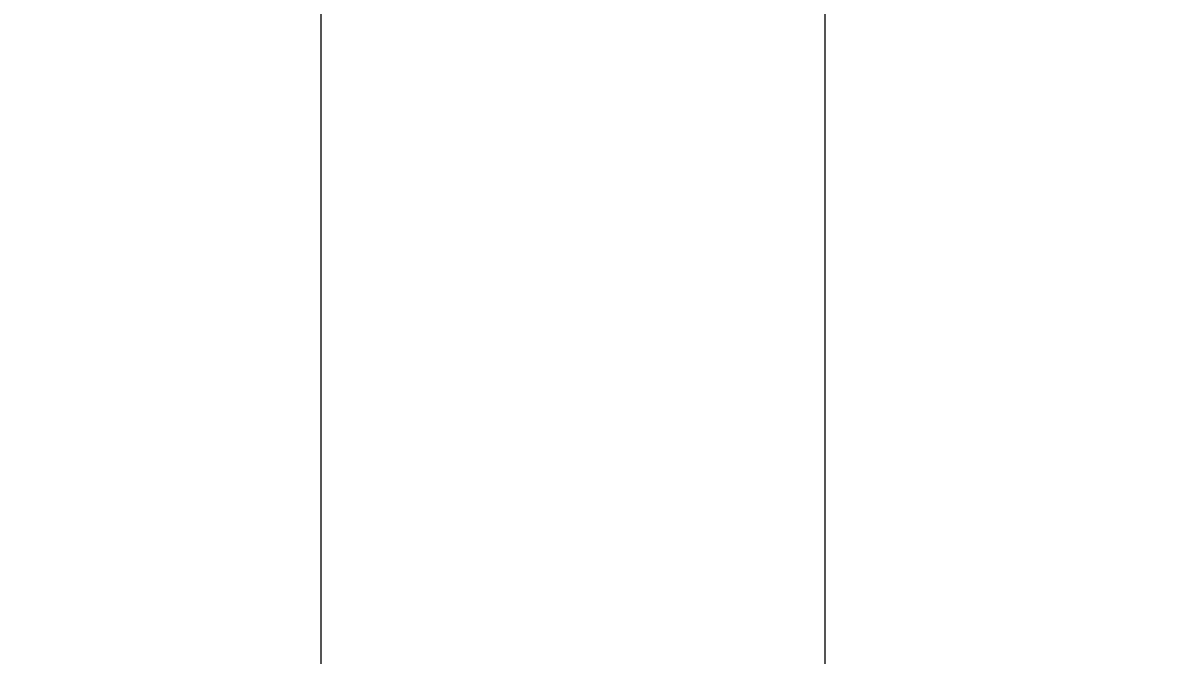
# Model space of a CAD drawing. Header units: metres. Extents: x 113 to 2416, y -346 to 476.
# Drawn here: x 322.2642 to 322.5484, y -156.3234 to -156.1652 of the extents above; entities that cross this region are included whole.
import ezdxf

# ---------------------------------------------------------------- set-up
doc = ezdxf.new("R2010")
doc.units = ezdxf.units.M
doc.header["$PDMODE"] = 34
doc.linetypes.add('0', pattern=[0])
doc.layers.get('0').update_dxf_attribs({"color": 250, "linetype": '0', "lineweight": 20})
doc.layers.get('Defpoints').update_dxf_attribs({"color": 6})
doc.layers.add('DIMENSIONES', color=5, linetype='Continuous', lineweight=5)
doc.styles.add('ESC25-2mm', font='arial.ttf', dxfattribs={"height": 0.05})
doc.dimstyles.new('DIMS25', dxfattribs={"dimtxt": 0.05, "dimasz": 0.05, "dimexe": 0.025, "dimexo": 0.025, "dimgap": 0.025, "dimtad": 2, "dimzin": 4, "dimdsep": 46, "dimtxsty": 'ESC25-2mm', "dimblk": 'DOTSMALL', "dimcen": 0.025, "dimdle": 0.025, "dimclrd": 256, "dimclre": 256, "dimclrt": 1, "dimadec": 0, "dimazin": 0, "dimtfac": 1, "dimtix": 1, "dimtmove": 2, "dimatfit": 3, "dimfxl": 1, "dimtolj": 1, "dimtzin": 0, "dimlwd": -1, "dimarcsym": 0})

# ---------------------------------------------------------------- blocks, each defined once
blk = doc.blocks.new('_DotSmall')
at = {"color": 0, "linetype": 'ByBlock', "lineweight": 13, "const_width": 0.5}
blk.add_lwpolyline([(-0.0625, 0, 1), (0.0625, 0, 1)], format="xyb", close=True, dxfattribs=at)
blk = doc.blocks.new('*D419')
at = {"layer": 'Defpoints', "color": 0, "transparency": 16777216}
for p in [(322.21734, -155.28113), (322.25646, -157.58113), (322.33875, -157.58113)]:
    blk.add_point(p, dxfattribs=at)
at = {"layer": 'DIMENSIONES', "transparency": 16777216}
blk.add_line((322.33875, -155.25613), (322.33875, -157.60613), dxfattribs=at)
at = {"layer": 'DIMENSIONES', "lineweight": -2, "transparency": 16777216}
for p, q in [((322.24234, -155.28113), (322.36375, -155.28113)), ((322.28146, -157.58113), (322.36375, -157.58113))]:
    blk.add_line(p, q, dxfattribs=at)
at = {"layer": 'DIMENSIONES', "transparency": 16777216, "xscale": 0.05, "yscale": 0.05, "zscale": 0.05}
for p, rotation in [((322.33875, -155.28113), 90), ((322.33875, -157.58113), 270)]:
    blk.add_blockref('_DotSmall', p, dxfattribs=dict(at, rotation=rotation))
at = {"layer": 'DIMENSIONES', "color": 5, "lineweight": 13, "transparency": 16777216, "insert": (322.3893, -156.43113), "char_height": 0.05, "attachment_point": 5, "rotation": 90, "style": 'ESC25-2mm'}
blk.add_mtext('\\A1;2.30', dxfattribs=at)
blk = doc.blocks.new('*D417')
at = {"layer": 'Defpoints', "color": 0, "transparency": 16777216}
for p in [(322.39365, -154.58113), (322.46505, -154.58113), (322.33581, -157.58113)]:
    blk.add_point(p, dxfattribs=at)
at = {"layer": 'DIMENSIONES', "transparency": 16777216}
blk.add_line((322.46505, -157.60613), (322.46505, -154.55613), dxfattribs=at)
at = {"layer": 'DIMENSIONES', "lineweight": -2, "transparency": 16777216}
for p, q in [((322.41865, -154.58113), (322.49005, -154.58113)), ((322.36081, -157.58113), (322.49005, -157.58113))]:
    blk.add_line(p, q, dxfattribs=at)
at = {"layer": 'DIMENSIONES', "transparency": 16777216, "xscale": 0.05, "yscale": 0.05, "zscale": 0.05}
for p, rotation in [((322.46505, -154.58113), 90), ((322.46505, -157.58113), 270)]:
    blk.add_blockref('_DotSmall', p, dxfattribs=dict(at, rotation=rotation))
at = {"layer": 'DIMENSIONES', "color": 5, "lineweight": 13, "transparency": 16777216, "insert": (322.5156, -156.08113), "char_height": 0.05, "attachment_point": 5, "rotation": 90, "style": 'ESC25-2mm'}
blk.add_mtext('\\A1;3.00', dxfattribs=at)

msp = doc.modelspace()

# ---------------------------------------------------------------- dimensions: what is measured, and where the dimension line sits
at = {"layer": 'DIMENSIONES', "lineweight": 13}
for base, p1, p2, picture, middle in [((322.46505, -154.58113), (322.33581, -157.58113), (322.39365, -154.58113), '*D417', (322.5156, -156.08113)), ((322.33875, -157.58113), (322.21734, -155.28113), (322.25646, -157.58113), '*D419', (322.3893, -156.43113))]:
    dim = msp.add_linear_dim(base=base, p1=p1, p2=p2, angle=90, dimstyle='DIMS25', override={"dimclrt": 5}, dxfattribs=at)
    dim.commit()
    dim.dimension.update_dxf_attribs({"geometry": picture, "text_midpoint": middle})

doc.saveas('drawing.dxf')
